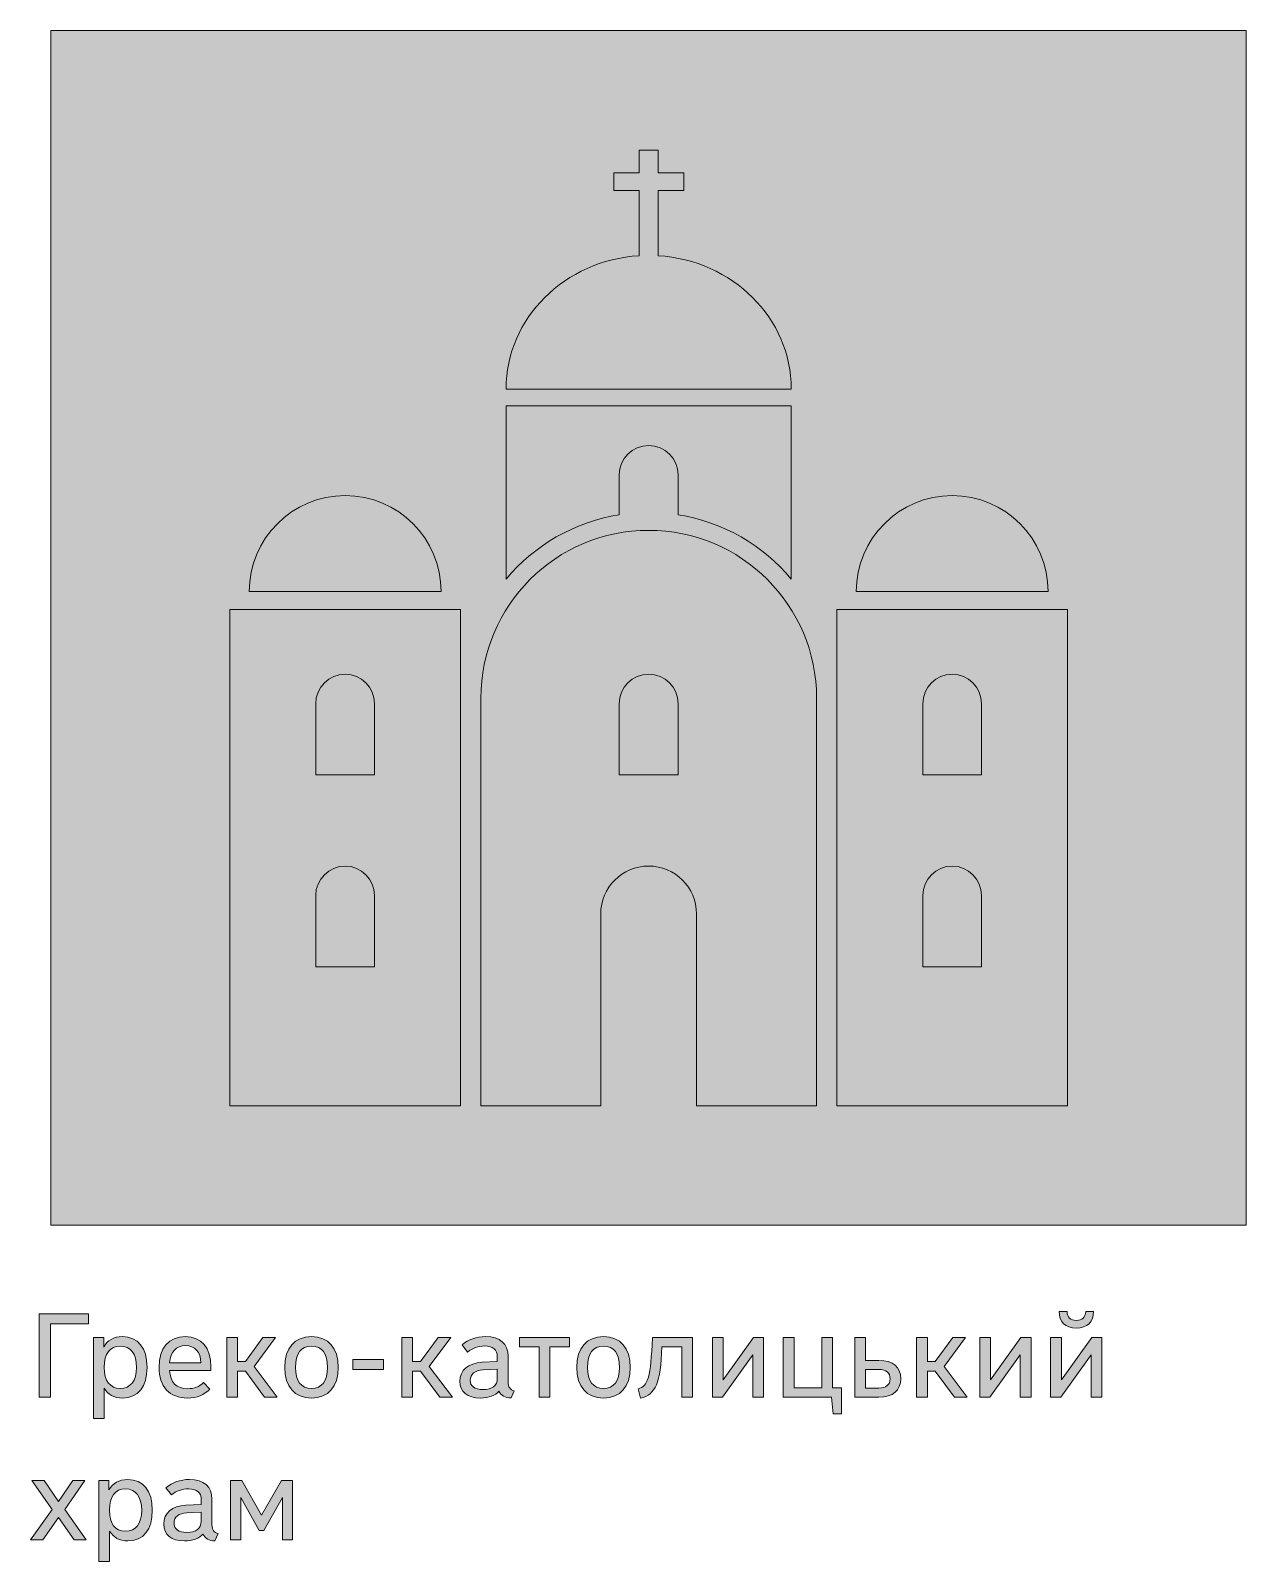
# Model space of a CAD drawing. Header units: millimetres. Extents: x -1334 to 1514, y -1037 to 10.
# Drawn here: x -28 to 73.7, y -451.1 to -323 of the extents above; entities that cross this region are included whole.
import ezdxf

# ---------------------------------------------------------------- set-up
doc = ezdxf.new("R2010")
doc.units = ezdxf.units.MM
doc.header["$MEASUREMENT"] = 0
doc.layers.add('bg', color=7, linetype='Continuous', lineweight=0)
doc.layers.add('icons', color=7, linetype='Continuous', lineweight=0)

# ---------------------------------------------------------------- blocks, each defined once
blk = doc.blocks.new('Block_49')
at = {"layer": 'icons', "true_color": 0x231f20, "transparency": 33554687}
h = blk.add_hatch(color=250, dxfattribs=at)
h.dxf.hatch_style = 2
edge = h.paths.add_edge_path()
edge.add_spline(control_points=[(-23.15, -431.25), (-23.15, -431.25), (-26.34, -431.25), (-26.34, -431.25), (-26.34, -431.25), (-26.34, -437.38), (-26.34, -437.38), (-26.34, -437.38), (-27.28, -437.38), (-27.28, -437.38), (-27.28, -437.38), (-27.28, -430.41), (-27.28, -430.41), (-27.28, -430.41), (-23.15, -430.41), (-23.15, -430.41), (-23.15, -430.41), (-23.15, -431.25), (-23.15, -431.25)], knot_values=[0, 0, 0, 0, 1, 1, 1, 2, 2, 2, 3, 3, 3, 4, 4, 4, 5, 5, 5, 6, 6, 6, 6], degree=3, periodic=0)
h = blk.add_hatch(color=250, dxfattribs=at)
h.dxf.hatch_style = 2
edge = h.paths.add_edge_path()
edge.add_spline(control_points=[(58.04, -430.23), (58.04, -430.23), (58.7, -430.23), (58.7, -430.23), (58.71, -430.71), (58.98, -430.96), (59.47, -430.96), (59.97, -430.96), (60.24, -430.71), (60.26, -430.23), (60.26, -430.23), (60.92, -430.23), (60.92, -430.23), (60.92, -431.09), (60.39, -431.6), (59.47, -431.6), (58.56, -431.6), (58.04, -431.09), (58.04, -430.23)], knot_values=[0, 0, 0, 0, 1, 1, 1, 2, 2, 2, 3, 3, 3, 4, 4, 4, 5, 5, 5, 6, 6, 6, 6], degree=3, periodic=0)
edge = h.paths.add_edge_path()
edge.add_spline(control_points=[(60.77, -432.4), (60.77, -432.4), (61.61, -432.4), (61.61, -432.4), (61.61, -432.4), (61.61, -437.38), (61.61, -437.38), (61.61, -437.38), (60.72, -437.38), (60.72, -437.38), (60.72, -437.38), (60.72, -433.83), (60.72, -433.83), (60.72, -433.83), (58.18, -437.38), (58.18, -437.38), (58.18, -437.38), (57.33, -437.38), (57.33, -437.38), (57.33, -437.38), (57.33, -432.4), (57.33, -432.4), (57.33, -432.4), (58.23, -432.4), (58.23, -432.4), (58.23, -432.4), (58.23, -435.94), (58.23, -435.94), (58.23, -435.94), (60.77, -432.4), (60.77, -432.4)], knot_values=[0, 0, 0, 0, 1, 1, 1, 2, 2, 2, 3, 3, 3, 4, 4, 4, 5, 5, 5, 6, 6, 6, 7, 7, 7, 8, 8, 8, 9, 9, 9, 10, 10, 10, 10], degree=3, periodic=0)
h = blk.add_hatch(color=250, dxfattribs=at)
h.dxf.hatch_style = 2
edge = h.paths.add_edge_path()
edge.add_spline(control_points=[(-20.5, -433.12), (-21.36, -433.12), (-21.84, -433.73), (-21.84, -434.89), (-21.84, -436.04), (-21.36, -436.65), (-20.5, -436.65), (-19.63, -436.65), (-19.15, -436.04), (-19.15, -434.89), (-19.15, -433.74), (-19.63, -433.12), (-20.5, -433.12)], knot_values=[0, 0, 0, 0, 1, 1, 1, 2, 2, 2, 3, 3, 3, 4, 4, 4, 4], degree=3, periodic=0)
edge = h.paths.add_edge_path()
edge.add_spline(control_points=[(-20.32, -432.32), (-19.01, -432.32), (-18.26, -433.26), (-18.26, -434.89), (-18.26, -436.52), (-19, -437.46), (-20.32, -437.46), (-21.02, -437.46), (-21.53, -437.17), (-21.84, -436.63), (-21.84, -436.63), (-21.84, -439.17), (-21.84, -439.17), (-21.84, -439.17), (-22.74, -439.17), (-22.74, -439.17), (-22.74, -439.17), (-22.74, -432.4), (-22.74, -432.4), (-22.74, -432.4), (-21.89, -432.4), (-21.89, -432.4), (-21.89, -432.4), (-21.89, -433.2), (-21.89, -433.2), (-21.58, -432.63), (-21.05, -432.32), (-20.32, -432.32)], knot_values=[0, 0, 0, 0, 1, 1, 1, 2, 2, 2, 3, 3, 3, 4, 4, 4, 5, 5, 5, 6, 6, 6, 7, 7, 7, 8, 8, 8, 9, 9, 9, 9], degree=3, periodic=0)
h = blk.add_hatch(color=250, dxfattribs=at)
h.dxf.hatch_style = 2
edge = h.paths.add_edge_path()
edge.add_spline(control_points=[(-16.37, -434.5), (-16.37, -434.5), (-13.75, -434.5), (-13.75, -434.5), (-13.79, -433.58), (-14.26, -433.07), (-15.04, -433.07), (-15.82, -433.07), (-16.31, -433.58), (-16.37, -434.5)], knot_values=[0, 0, 0, 0, 1, 1, 1, 2, 2, 2, 3, 3, 3, 3], degree=3, periodic=0)
edge = h.paths.add_edge_path()
edge.add_spline(control_points=[(-17.26, -434.87), (-17.26, -433.28), (-16.44, -432.32), (-15.07, -432.32), (-13.69, -432.32), (-12.92, -433.25), (-12.92, -434.86), (-12.92, -434.86), (-12.92, -435.15), (-12.92, -435.15), (-12.92, -435.15), (-16.37, -435.15), (-16.37, -435.15), (-16.35, -436.14), (-15.78, -436.68), (-14.85, -436.68), (-14.34, -436.68), (-13.88, -436.51), (-13.53, -436.17), (-13.53, -436.17), (-13, -436.72), (-13, -436.72), (-13.49, -437.19), (-14.08, -437.46), (-14.88, -437.46), (-16.38, -437.46), (-17.26, -436.53), (-17.26, -434.87)], knot_values=[0, 0, 0, 0, 1, 1, 1, 2, 2, 2, 3, 3, 3, 4, 4, 4, 5, 5, 5, 6, 6, 6, 7, 7, 7, 8, 8, 8, 9, 9, 9, 9], degree=3, periodic=0)
h = blk.add_hatch(color=250, dxfattribs=at)
h.dxf.hatch_style = 2
edge = h.paths.add_edge_path()
edge.add_spline(control_points=[(-10.7, -435.22), (-10.7, -435.22), (-10.7, -437.38), (-10.7, -437.38), (-10.7, -437.38), (-11.6, -437.38), (-11.6, -437.38), (-11.6, -437.38), (-11.6, -432.4), (-11.6, -432.4), (-11.6, -432.4), (-10.7, -432.4), (-10.7, -432.4), (-10.7, -432.4), (-10.7, -434.4), (-10.7, -434.4), (-10.7, -434.4), (-10.03, -434.4), (-10.03, -434.4), (-10.03, -434.4), (-8.57, -432.4), (-8.57, -432.4), (-8.57, -432.4), (-7.51, -432.4), (-7.51, -432.4), (-7.51, -432.4), (-9.3, -434.81), (-9.3, -434.81), (-9.3, -434.81), (-7.37, -437.38), (-7.37, -437.38), (-7.37, -437.38), (-8.43, -437.38), (-8.43, -437.38), (-8.43, -437.38), (-10.03, -435.22), (-10.03, -435.22), (-10.03, -435.22), (-10.7, -435.22), (-10.7, -435.22)], knot_values=[0, 0, 0, 0, 1, 1, 1, 2, 2, 2, 3, 3, 3, 4, 4, 4, 5, 5, 5, 6, 6, 6, 7, 7, 7, 8, 8, 8, 9, 9, 9, 10, 10, 10, 11, 11, 11, 12, 12, 12, 13, 13, 13, 13], degree=3, periodic=0)
h = blk.add_hatch(color=250, dxfattribs=at)
h.dxf.hatch_style = 2
edge = h.paths.add_edge_path()
edge.add_spline(control_points=[(-4.5, -436.65), (-3.64, -436.65), (-3.16, -436.04), (-3.16, -434.89), (-3.16, -433.73), (-3.64, -433.12), (-4.5, -433.12), (-5.37, -433.12), (-5.85, -433.73), (-5.85, -434.89), (-5.85, -436.04), (-5.37, -436.65), (-4.5, -436.65)], knot_values=[0, 0, 0, 0, 1, 1, 1, 2, 2, 2, 3, 3, 3, 4, 4, 4, 4], degree=3, periodic=0)
edge = h.paths.add_edge_path()
edge.add_spline(control_points=[(-4.5, -437.46), (-5.93, -437.46), (-6.74, -436.52), (-6.74, -434.89), (-6.74, -433.26), (-5.93, -432.32), (-4.5, -432.32), (-3.08, -432.32), (-2.26, -433.26), (-2.26, -434.89), (-2.26, -436.52), (-3.08, -437.46), (-4.5, -437.46)], knot_values=[0, 0, 0, 0, 1, 1, 1, 2, 2, 2, 3, 3, 3, 4, 4, 4, 4], degree=3, periodic=0)
h = blk.add_hatch(color=250, dxfattribs=at)
h.dxf.hatch_style = 2
edge = h.paths.add_edge_path()
edge.add_spline(control_points=[(3.95, -435.22), (3.95, -435.22), (3.95, -437.38), (3.95, -437.38), (3.95, -437.38), (3.05, -437.38), (3.05, -437.38), (3.05, -437.38), (3.05, -432.4), (3.05, -432.4), (3.05, -432.4), (3.95, -432.4), (3.95, -432.4), (3.95, -432.4), (3.95, -434.4), (3.95, -434.4), (3.95, -434.4), (4.61, -434.4), (4.61, -434.4), (4.61, -434.4), (6.08, -432.4), (6.08, -432.4), (6.08, -432.4), (7.14, -432.4), (7.14, -432.4), (7.14, -432.4), (5.35, -434.81), (5.35, -434.81), (5.35, -434.81), (7.28, -437.38), (7.28, -437.38), (7.28, -437.38), (6.22, -437.38), (6.22, -437.38), (6.22, -437.38), (4.61, -435.22), (4.61, -435.22), (4.61, -435.22), (3.95, -435.22), (3.95, -435.22)], knot_values=[0, 0, 0, 0, 1, 1, 1, 2, 2, 2, 3, 3, 3, 4, 4, 4, 5, 5, 5, 6, 6, 6, 7, 7, 7, 8, 8, 8, 9, 9, 9, 10, 10, 10, 11, 11, 11, 12, 12, 12, 13, 13, 13, 13], degree=3, periodic=0)
h = blk.add_hatch(color=250, dxfattribs=at)
h.dxf.hatch_style = 2
edge = h.paths.add_edge_path()
edge.add_spline(control_points=[(9.85, -435.11), (9.16, -435.14), (8.77, -435.46), (8.77, -435.97), (8.77, -436.47), (9.14, -436.75), (9.85, -436.75), (10.6, -436.75), (11.04, -436.42), (11.04, -435.82), (11.04, -435.82), (11.04, -435.05), (11.04, -435.05), (11.04, -435.05), (9.85, -435.11), (9.85, -435.11)], knot_values=[0, 0, 0, 0, 1, 1, 1, 2, 2, 2, 3, 3, 3, 4, 4, 4, 5, 5, 5, 5], degree=3, periodic=0)
edge = h.paths.add_edge_path()
edge.add_spline(control_points=[(8.09, -433.01), (8.63, -432.56), (9.28, -432.32), (10.06, -432.32), (11.28, -432.32), (11.94, -432.9), (11.94, -433.96), (11.94, -433.96), (11.94, -436.13), (11.94, -436.13), (11.94, -436.53), (12.13, -436.79), (12.46, -436.85), (12.46, -436.85), (12.19, -437.45), (12.19, -437.45), (11.7, -437.45), (11.35, -437.25), (11.17, -436.89), (10.9, -437.24), (10.32, -437.46), (9.64, -437.46), (8.53, -437.46), (7.91, -436.93), (7.91, -436.06), (7.91, -435.12), (8.6, -434.53), (9.77, -434.47), (9.77, -434.47), (11.04, -434.4), (11.04, -434.4), (11.04, -434.4), (11.04, -433.99), (11.04, -433.99), (11.04, -433.43), (10.66, -433.1), (9.98, -433.1), (9.45, -433.1), (8.95, -433.28), (8.56, -433.61), (8.56, -433.61), (8.09, -433.01), (8.09, -433.01)], knot_values=[0, 0, 0, 0, 1, 1, 1, 2, 2, 2, 3, 3, 3, 4, 4, 4, 5, 5, 5, 6, 6, 6, 7, 7, 7, 8, 8, 8, 9, 9, 9, 10, 10, 10, 11, 11, 11, 12, 12, 12, 13, 13, 13, 14, 14, 14, 14], degree=3, periodic=0)
h = blk.add_hatch(color=250, dxfattribs=at)
h.dxf.hatch_style = 2
edge = h.paths.add_edge_path()
edge.add_spline(control_points=[(12.9, -432.4), (12.9, -432.4), (17.08, -432.4), (17.08, -432.4), (17.08, -432.4), (17.08, -433.17), (17.08, -433.17), (17.08, -433.17), (15.44, -433.17), (15.44, -433.17), (15.44, -433.17), (15.44, -437.38), (15.44, -437.38), (15.44, -437.38), (14.54, -437.38), (14.54, -437.38), (14.54, -437.38), (14.54, -433.17), (14.54, -433.17), (14.54, -433.17), (12.9, -433.17), (12.9, -433.17), (12.9, -433.17), (12.9, -432.4), (12.9, -432.4)], knot_values=[0, 0, 0, 0, 1, 1, 1, 2, 2, 2, 3, 3, 3, 4, 4, 4, 5, 5, 5, 6, 6, 6, 7, 7, 7, 8, 8, 8, 8], degree=3, periodic=0)
h = blk.add_hatch(color=250, dxfattribs=at)
h.dxf.hatch_style = 2
edge = h.paths.add_edge_path()
edge.add_spline(control_points=[(19.92, -436.65), (20.79, -436.65), (21.27, -436.04), (21.27, -434.89), (21.27, -433.73), (20.79, -433.12), (19.92, -433.12), (19.05, -433.12), (18.58, -433.73), (18.58, -434.89), (18.58, -436.04), (19.05, -436.65), (19.92, -436.65)], knot_values=[0, 0, 0, 0, 1, 1, 1, 2, 2, 2, 3, 3, 3, 4, 4, 4, 4], degree=3, periodic=0)
edge = h.paths.add_edge_path()
edge.add_spline(control_points=[(19.92, -437.46), (18.5, -437.46), (17.68, -436.52), (17.68, -434.89), (17.68, -433.26), (18.5, -432.32), (19.92, -432.32), (21.35, -432.32), (22.16, -433.26), (22.16, -434.89), (22.16, -436.52), (21.35, -437.46), (19.92, -437.46)], knot_values=[0, 0, 0, 0, 1, 1, 1, 2, 2, 2, 3, 3, 3, 4, 4, 4, 4], degree=3, periodic=0)
h = blk.add_hatch(color=250, dxfattribs=at)
h.dxf.hatch_style = 2
edge = h.paths.add_edge_path()
edge.add_spline(control_points=[(22.81, -436.7), (23.67, -436.44), (23.87, -435.75), (24.01, -432.4), (24.01, -432.4), (27.37, -432.4), (27.37, -432.4), (27.37, -432.4), (27.37, -437.38), (27.37, -437.38), (27.37, -437.38), (26.48, -437.38), (26.48, -437.38), (26.48, -437.38), (26.48, -433.17), (26.48, -433.17), (26.48, -433.17), (24.81, -433.17), (24.81, -433.17), (24.68, -436.26), (24.31, -437.14), (23.01, -437.48), (23.01, -437.48), (22.81, -436.7), (22.81, -436.7)], knot_values=[0, 0, 0, 0, 1, 1, 1, 2, 2, 2, 3, 3, 3, 4, 4, 4, 5, 5, 5, 6, 6, 6, 7, 7, 7, 8, 8, 8, 8], degree=3, periodic=0)
h = blk.add_hatch(color=250, dxfattribs=at)
h.dxf.hatch_style = 2
edge = h.paths.add_edge_path()
edge.add_spline(control_points=[(32.47, -432.4), (32.47, -432.4), (33.31, -432.4), (33.31, -432.4), (33.31, -432.4), (33.31, -437.38), (33.31, -437.38), (33.31, -437.38), (32.42, -437.38), (32.42, -437.38), (32.42, -437.38), (32.42, -433.83), (32.42, -433.83), (32.42, -433.83), (29.88, -437.38), (29.88, -437.38), (29.88, -437.38), (29.03, -437.38), (29.03, -437.38), (29.03, -437.38), (29.03, -432.4), (29.03, -432.4), (29.03, -432.4), (29.93, -432.4), (29.93, -432.4), (29.93, -432.4), (29.93, -435.94), (29.93, -435.94), (29.93, -435.94), (32.47, -432.4), (32.47, -432.4)], knot_values=[0, 0, 0, 0, 1, 1, 1, 2, 2, 2, 3, 3, 3, 4, 4, 4, 5, 5, 5, 6, 6, 6, 7, 7, 7, 8, 8, 8, 9, 9, 9, 10, 10, 10, 10], degree=3, periodic=0)
h = blk.add_hatch(color=250, dxfattribs=at)
h.dxf.hatch_style = 2
edge = h.paths.add_edge_path()
edge.add_spline(control_points=[(39.14, -438.78), (39.14, -438.78), (38.99, -437.38), (38.99, -437.38), (38.99, -437.38), (34.96, -437.38), (34.96, -437.38), (34.96, -437.38), (34.96, -432.4), (34.96, -432.4), (34.96, -432.4), (35.86, -432.4), (35.86, -432.4), (35.86, -432.4), (35.86, -436.6), (35.86, -436.6), (35.86, -436.6), (38.2, -436.6), (38.2, -436.6), (38.2, -436.6), (38.2, -432.4), (38.2, -432.4), (38.2, -432.4), (39.09, -432.4), (39.09, -432.4), (39.09, -432.4), (39.09, -436.6), (39.09, -436.6), (39.09, -436.6), (39.84, -436.6), (39.84, -436.6), (39.84, -436.6), (39.84, -438.78), (39.84, -438.78), (39.84, -438.78), (39.14, -438.78), (39.14, -438.78)], knot_values=[0, 0, 0, 0, 1, 1, 1, 2, 2, 2, 3, 3, 3, 4, 4, 4, 5, 5, 5, 6, 6, 6, 7, 7, 7, 8, 8, 8, 9, 9, 9, 10, 10, 10, 11, 11, 11, 12, 12, 12, 12], degree=3, periodic=0)
h = blk.add_hatch(color=250, dxfattribs=at)
h.dxf.hatch_style = 2
edge = h.paths.add_edge_path()
edge.add_spline(control_points=[(42.97, -436.63), (43.57, -436.63), (43.9, -436.34), (43.9, -435.85), (43.9, -435.35), (43.57, -435.06), (42.97, -435.06), (42.97, -435.06), (41.83, -435.06), (41.83, -435.06), (41.83, -435.06), (41.83, -436.63), (41.83, -436.63), (41.83, -436.63), (42.97, -436.63), (42.97, -436.63)], knot_values=[0, 0, 0, 0, 1, 1, 1, 2, 2, 2, 3, 3, 3, 4, 4, 4, 5, 5, 5, 5], degree=3, periodic=0)
edge = h.paths.add_edge_path()
edge.add_spline(control_points=[(44.79, -435.85), (44.79, -436.82), (44.14, -437.38), (42.97, -437.38), (42.97, -437.38), (40.94, -437.38), (40.94, -437.38), (40.94, -437.38), (40.94, -432.4), (40.94, -432.4), (40.94, -432.4), (41.83, -432.4), (41.83, -432.4), (41.83, -432.4), (41.83, -434.31), (41.83, -434.31), (41.83, -434.31), (42.97, -434.31), (42.97, -434.31), (44.14, -434.31), (44.79, -434.87), (44.79, -435.85)], knot_values=[0, 0, 0, 0, 1, 1, 1, 2, 2, 2, 3, 3, 3, 4, 4, 4, 5, 5, 5, 6, 6, 6, 7, 7, 7, 7], degree=3, periodic=0)
h = blk.add_hatch(color=250, dxfattribs=at)
h.dxf.hatch_style = 2
edge = h.paths.add_edge_path()
edge.add_spline(control_points=[(47.02, -435.22), (47.02, -435.22), (47.02, -437.38), (47.02, -437.38), (47.02, -437.38), (46.12, -437.38), (46.12, -437.38), (46.12, -437.38), (46.12, -432.4), (46.12, -432.4), (46.12, -432.4), (47.02, -432.4), (47.02, -432.4), (47.02, -432.4), (47.02, -434.4), (47.02, -434.4), (47.02, -434.4), (47.68, -434.4), (47.68, -434.4), (47.68, -434.4), (49.15, -432.4), (49.15, -432.4), (49.15, -432.4), (50.2, -432.4), (50.2, -432.4), (50.2, -432.4), (48.42, -434.81), (48.42, -434.81), (48.42, -434.81), (50.34, -437.38), (50.34, -437.38), (50.34, -437.38), (49.29, -437.38), (49.29, -437.38), (49.29, -437.38), (47.68, -435.22), (47.68, -435.22), (47.68, -435.22), (47.02, -435.22), (47.02, -435.22)], knot_values=[0, 0, 0, 0, 1, 1, 1, 2, 2, 2, 3, 3, 3, 4, 4, 4, 5, 5, 5, 6, 6, 6, 7, 7, 7, 8, 8, 8, 9, 9, 9, 10, 10, 10, 11, 11, 11, 12, 12, 12, 13, 13, 13, 13], degree=3, periodic=0)
h = blk.add_hatch(color=250, dxfattribs=at)
h.dxf.hatch_style = 2
edge = h.paths.add_edge_path()
edge.add_spline(control_points=[(54.84, -432.4), (54.84, -432.4), (55.69, -432.4), (55.69, -432.4), (55.69, -432.4), (55.69, -437.38), (55.69, -437.38), (55.69, -437.38), (54.79, -437.38), (54.79, -437.38), (54.79, -437.38), (54.79, -433.83), (54.79, -433.83), (54.79, -433.83), (52.25, -437.38), (52.25, -437.38), (52.25, -437.38), (51.4, -437.38), (51.4, -437.38), (51.4, -437.38), (51.4, -432.4), (51.4, -432.4), (51.4, -432.4), (52.3, -432.4), (52.3, -432.4), (52.3, -432.4), (52.3, -435.94), (52.3, -435.94), (52.3, -435.94), (54.84, -432.4), (54.84, -432.4)], knot_values=[0, 0, 0, 0, 1, 1, 1, 2, 2, 2, 3, 3, 3, 4, 4, 4, 5, 5, 5, 6, 6, 6, 7, 7, 7, 8, 8, 8, 9, 9, 9, 10, 10, 10, 10], degree=3, periodic=0)
h = blk.add_hatch(color=250, dxfattribs=at)
h.dxf.hatch_style = 2
edge = h.paths.add_edge_path()
edge.add_spline(control_points=[(1.53, -435.06), (1.53, -435.06), (-1.06, -435.06), (-1.06, -435.06), (-1.06, -435.06), (-1.06, -434.24), (-1.06, -434.24), (-1.06, -434.24), (1.53, -434.24), (1.53, -434.24), (1.53, -434.24), (1.53, -435.06), (1.53, -435.06)], knot_values=[0, 0, 0, 0, 1, 1, 1, 2, 2, 2, 3, 3, 3, 4, 4, 4, 4], degree=3, periodic=0)
h = blk.add_hatch(color=250, dxfattribs=at)
h.dxf.hatch_style = 2
edge = h.paths.add_edge_path()
edge.add_spline(control_points=[(-26.98, -449.34), (-26.98, -449.34), (-28, -449.34), (-28, -449.34), (-28, -449.34), (-26.2, -446.78), (-26.2, -446.78), (-26.2, -446.78), (-27.9, -444.36), (-27.9, -444.36), (-27.9, -444.36), (-26.87, -444.36), (-26.87, -444.36), (-26.87, -444.36), (-25.68, -446.12), (-25.68, -446.12), (-25.68, -446.12), (-24.48, -444.36), (-24.48, -444.36), (-24.48, -444.36), (-23.46, -444.36), (-23.46, -444.36), (-23.46, -444.36), (-25.15, -446.78), (-25.15, -446.78), (-25.15, -446.78), (-23.35, -449.34), (-23.35, -449.34), (-23.35, -449.34), (-24.37, -449.34), (-24.37, -449.34), (-24.37, -449.34), (-25.68, -447.47), (-25.68, -447.47), (-25.68, -447.47), (-26.98, -449.34), (-26.98, -449.34)], knot_values=[0, 0, 0, 0, 1, 1, 1, 2, 2, 2, 3, 3, 3, 4, 4, 4, 5, 5, 5, 6, 6, 6, 7, 7, 7, 8, 8, 8, 9, 9, 9, 10, 10, 10, 11, 11, 11, 12, 12, 12, 12], degree=3, periodic=0)
h = blk.add_hatch(color=250, dxfattribs=at)
h.dxf.hatch_style = 2
edge = h.paths.add_edge_path()
edge.add_spline(control_points=[(-20.06, -445.07), (-20.93, -445.07), (-21.4, -445.69), (-21.4, -446.85), (-21.4, -447.99), (-20.93, -448.61), (-20.06, -448.61), (-19.19, -448.61), (-18.71, -447.99), (-18.71, -446.85), (-18.71, -445.7), (-19.19, -445.07), (-20.06, -445.07)], knot_values=[0, 0, 0, 0, 1, 1, 1, 2, 2, 2, 3, 3, 3, 4, 4, 4, 4], degree=3, periodic=0)
edge = h.paths.add_edge_path()
edge.add_spline(control_points=[(-19.88, -444.28), (-18.57, -444.28), (-17.82, -445.21), (-17.82, -446.85), (-17.82, -448.48), (-18.56, -449.42), (-19.88, -449.42), (-20.58, -449.42), (-21.09, -449.13), (-21.4, -448.59), (-21.4, -448.59), (-21.4, -451.13), (-21.4, -451.13), (-21.4, -451.13), (-22.3, -451.13), (-22.3, -451.13), (-22.3, -451.13), (-22.3, -444.36), (-22.3, -444.36), (-22.3, -444.36), (-21.45, -444.36), (-21.45, -444.36), (-21.45, -444.36), (-21.45, -445.15), (-21.45, -445.15), (-21.14, -444.59), (-20.61, -444.28), (-19.88, -444.28)], knot_values=[0, 0, 0, 0, 1, 1, 1, 2, 2, 2, 3, 3, 3, 4, 4, 4, 5, 5, 5, 6, 6, 6, 7, 7, 7, 8, 8, 8, 9, 9, 9, 9], degree=3, periodic=0)
h = blk.add_hatch(color=250, dxfattribs=at)
h.dxf.hatch_style = 2
edge = h.paths.add_edge_path()
edge.add_spline(control_points=[(-14.93, -447.07), (-15.61, -447.1), (-16, -447.42), (-16, -447.92), (-16, -448.43), (-15.63, -448.71), (-14.93, -448.71), (-14.17, -448.71), (-13.73, -448.38), (-13.73, -447.77), (-13.73, -447.77), (-13.73, -447.01), (-13.73, -447.01), (-13.73, -447.01), (-14.93, -447.07), (-14.93, -447.07)], knot_values=[0, 0, 0, 0, 1, 1, 1, 2, 2, 2, 3, 3, 3, 4, 4, 4, 5, 5, 5, 5], degree=3, periodic=0)
edge = h.paths.add_edge_path()
edge.add_spline(control_points=[(-16.68, -444.97), (-16.14, -444.52), (-15.49, -444.28), (-14.72, -444.28), (-13.49, -444.28), (-12.83, -444.86), (-12.83, -445.92), (-12.83, -445.92), (-12.83, -448.08), (-12.83, -448.08), (-12.83, -448.49), (-12.64, -448.75), (-12.32, -448.81), (-12.32, -448.81), (-12.58, -449.41), (-12.58, -449.41), (-13.07, -449.41), (-13.42, -449.21), (-13.6, -448.85), (-13.87, -449.2), (-14.45, -449.42), (-15.14, -449.42), (-16.24, -449.42), (-16.86, -448.89), (-16.86, -448.01), (-16.86, -447.08), (-16.17, -446.49), (-15.01, -446.43), (-15.01, -446.43), (-13.73, -446.36), (-13.73, -446.36), (-13.73, -446.36), (-13.73, -445.95), (-13.73, -445.95), (-13.73, -445.38), (-14.11, -445.06), (-14.8, -445.06), (-15.32, -445.06), (-15.82, -445.23), (-16.21, -445.57), (-16.21, -445.57), (-16.68, -444.97), (-16.68, -444.97)], knot_values=[0, 0, 0, 0, 1, 1, 1, 2, 2, 2, 3, 3, 3, 4, 4, 4, 5, 5, 5, 6, 6, 6, 7, 7, 7, 8, 8, 8, 9, 9, 9, 10, 10, 10, 11, 11, 11, 12, 12, 12, 13, 13, 13, 14, 14, 14, 14], degree=3, periodic=0)
h = blk.add_hatch(color=250, dxfattribs=at)
h.dxf.hatch_style = 2
edge = h.paths.add_edge_path()
edge.add_spline(control_points=[(-8.87, -448.54), (-8.87, -448.54), (-10.42, -445.78), (-10.42, -445.78), (-10.42, -445.78), (-10.41, -449.34), (-10.41, -449.34), (-10.41, -449.34), (-11.27, -449.34), (-11.27, -449.34), (-11.27, -449.34), (-11.27, -444.36), (-11.27, -444.36), (-11.27, -444.36), (-10.33, -444.36), (-10.33, -444.36), (-10.33, -444.36), (-8.68, -447.27), (-8.68, -447.27), (-8.68, -447.27), (-7.02, -444.36), (-7.02, -444.36), (-7.02, -444.36), (-6.09, -444.36), (-6.09, -444.36), (-6.09, -444.36), (-6.09, -449.34), (-6.09, -449.34), (-6.09, -449.34), (-6.93, -449.34), (-6.93, -449.34), (-6.93, -449.34), (-6.93, -445.78), (-6.93, -445.78), (-6.93, -445.78), (-8.49, -448.54), (-8.49, -448.54), (-8.49, -448.54), (-8.87, -448.54), (-8.87, -448.54)], knot_values=[0, 0, 0, 0, 1, 1, 1, 2, 2, 2, 3, 3, 3, 4, 4, 4, 5, 5, 5, 6, 6, 6, 7, 7, 7, 8, 8, 8, 9, 9, 9, 10, 10, 10, 11, 11, 11, 12, 12, 12, 13, 13, 13, 13], degree=3, periodic=0)
at = {"layer": 'icons'}
for points, knots in [([(-23.15, -431.25), (-23.15, -431.25), (-26.34, -431.25), (-26.34, -431.25), (-26.34, -431.25), (-26.34, -437.38), (-26.34, -437.38), (-26.34, -437.38), (-27.28, -437.38), (-27.28, -437.38), (-27.28, -437.38), (-27.28, -430.41), (-27.28, -430.41), (-27.28, -430.41), (-23.15, -430.41), (-23.15, -430.41), (-23.15, -430.41), (-23.15, -431.25), (-23.15, -431.25)], [0, 0, 0, 0, 1, 1, 1, 2, 2, 2, 3, 3, 3, 4, 4, 4, 5, 5, 5, 6, 6, 6, 6]), ([(58.04, -430.23), (58.04, -430.23), (58.7, -430.23), (58.7, -430.23), (58.71, -430.71), (58.98, -430.96), (59.47, -430.96), (59.97, -430.96), (60.24, -430.71), (60.26, -430.23), (60.26, -430.23), (60.92, -430.23), (60.92, -430.23), (60.92, -431.09), (60.39, -431.6), (59.47, -431.6), (58.56, -431.6), (58.04, -431.09), (58.04, -430.23)], [0, 0, 0, 0, 1, 1, 1, 2, 2, 2, 3, 3, 3, 4, 4, 4, 5, 5, 5, 6, 6, 6, 6]), ([(-20.32, -432.32), (-19.01, -432.32), (-18.26, -433.26), (-18.26, -434.89), (-18.26, -436.52), (-19, -437.46), (-20.32, -437.46), (-21.02, -437.46), (-21.53, -437.17), (-21.84, -436.63), (-21.84, -436.63), (-21.84, -439.17), (-21.84, -439.17), (-21.84, -439.17), (-22.74, -439.17), (-22.74, -439.17), (-22.74, -439.17), (-22.74, -432.4), (-22.74, -432.4), (-22.74, -432.4), (-21.89, -432.4), (-21.89, -432.4), (-21.89, -432.4), (-21.89, -433.2), (-21.89, -433.2), (-21.58, -432.63), (-21.05, -432.32), (-20.32, -432.32)], [0, 0, 0, 0, 1, 1, 1, 2, 2, 2, 3, 3, 3, 4, 4, 4, 5, 5, 5, 6, 6, 6, 7, 7, 7, 8, 8, 8, 9, 9, 9, 9]), ([(-17.26, -434.87), (-17.26, -433.28), (-16.44, -432.32), (-15.07, -432.32), (-13.69, -432.32), (-12.92, -433.25), (-12.92, -434.86), (-12.92, -434.86), (-12.92, -435.15), (-12.92, -435.15), (-12.92, -435.15), (-16.37, -435.15), (-16.37, -435.15), (-16.35, -436.14), (-15.78, -436.68), (-14.85, -436.68), (-14.34, -436.68), (-13.88, -436.51), (-13.53, -436.17), (-13.53, -436.17), (-13, -436.72), (-13, -436.72), (-13.49, -437.19), (-14.08, -437.46), (-14.88, -437.46), (-16.38, -437.46), (-17.26, -436.53), (-17.26, -434.87)], [0, 0, 0, 0, 1, 1, 1, 2, 2, 2, 3, 3, 3, 4, 4, 4, 5, 5, 5, 6, 6, 6, 7, 7, 7, 8, 8, 8, 9, 9, 9, 9]), ([(-16.37, -434.5), (-16.37, -434.5), (-13.75, -434.5), (-13.75, -434.5), (-13.79, -433.58), (-14.26, -433.07), (-15.04, -433.07), (-15.82, -433.07), (-16.31, -433.58), (-16.37, -434.5)], [0, 0, 0, 0, 1, 1, 1, 2, 2, 2, 3, 3, 3, 3]), ([(-10.7, -435.22), (-10.7, -435.22), (-10.7, -437.38), (-10.7, -437.38), (-10.7, -437.38), (-11.6, -437.38), (-11.6, -437.38), (-11.6, -437.38), (-11.6, -432.4), (-11.6, -432.4), (-11.6, -432.4), (-10.7, -432.4), (-10.7, -432.4), (-10.7, -432.4), (-10.7, -434.4), (-10.7, -434.4), (-10.7, -434.4), (-10.03, -434.4), (-10.03, -434.4), (-10.03, -434.4), (-8.57, -432.4), (-8.57, -432.4), (-8.57, -432.4), (-7.51, -432.4), (-7.51, -432.4), (-7.51, -432.4), (-9.3, -434.81), (-9.3, -434.81), (-9.3, -434.81), (-7.37, -437.38), (-7.37, -437.38), (-7.37, -437.38), (-8.43, -437.38), (-8.43, -437.38), (-8.43, -437.38), (-10.03, -435.22), (-10.03, -435.22), (-10.03, -435.22), (-10.7, -435.22), (-10.7, -435.22)], [0, 0, 0, 0, 1, 1, 1, 2, 2, 2, 3, 3, 3, 4, 4, 4, 5, 5, 5, 6, 6, 6, 7, 7, 7, 8, 8, 8, 9, 9, 9, 10, 10, 10, 11, 11, 11, 12, 12, 12, 13, 13, 13, 13]), ([(-4.5, -437.46), (-5.93, -437.46), (-6.74, -436.52), (-6.74, -434.89), (-6.74, -433.26), (-5.93, -432.32), (-4.5, -432.32), (-3.08, -432.32), (-2.26, -433.26), (-2.26, -434.89), (-2.26, -436.52), (-3.08, -437.46), (-4.5, -437.46)], [0, 0, 0, 0, 1, 1, 1, 2, 2, 2, 3, 3, 3, 4, 4, 4, 4]), ([(3.95, -435.22), (3.95, -435.22), (3.95, -437.38), (3.95, -437.38), (3.95, -437.38), (3.05, -437.38), (3.05, -437.38), (3.05, -437.38), (3.05, -432.4), (3.05, -432.4), (3.05, -432.4), (3.95, -432.4), (3.95, -432.4), (3.95, -432.4), (3.95, -434.4), (3.95, -434.4), (3.95, -434.4), (4.61, -434.4), (4.61, -434.4), (4.61, -434.4), (6.08, -432.4), (6.08, -432.4), (6.08, -432.4), (7.14, -432.4), (7.14, -432.4), (7.14, -432.4), (5.35, -434.81), (5.35, -434.81), (5.35, -434.81), (7.28, -437.38), (7.28, -437.38), (7.28, -437.38), (6.22, -437.38), (6.22, -437.38), (6.22, -437.38), (4.61, -435.22), (4.61, -435.22), (4.61, -435.22), (3.95, -435.22), (3.95, -435.22)], [0, 0, 0, 0, 1, 1, 1, 2, 2, 2, 3, 3, 3, 4, 4, 4, 5, 5, 5, 6, 6, 6, 7, 7, 7, 8, 8, 8, 9, 9, 9, 10, 10, 10, 11, 11, 11, 12, 12, 12, 13, 13, 13, 13]), ([(8.09, -433.01), (8.63, -432.56), (9.28, -432.32), (10.06, -432.32), (11.28, -432.32), (11.94, -432.9), (11.94, -433.96), (11.94, -433.96), (11.94, -436.13), (11.94, -436.13), (11.94, -436.53), (12.13, -436.79), (12.46, -436.85), (12.46, -436.85), (12.19, -437.45), (12.19, -437.45), (11.7, -437.45), (11.35, -437.25), (11.17, -436.89), (10.9, -437.24), (10.32, -437.46), (9.64, -437.46), (8.53, -437.46), (7.91, -436.93), (7.91, -436.06), (7.91, -435.12), (8.6, -434.53), (9.77, -434.47), (9.77, -434.47), (11.04, -434.4), (11.04, -434.4), (11.04, -434.4), (11.04, -433.99), (11.04, -433.99), (11.04, -433.43), (10.66, -433.1), (9.98, -433.1), (9.45, -433.1), (8.95, -433.28), (8.56, -433.61), (8.56, -433.61), (8.09, -433.01), (8.09, -433.01)], [0, 0, 0, 0, 1, 1, 1, 2, 2, 2, 3, 3, 3, 4, 4, 4, 5, 5, 5, 6, 6, 6, 7, 7, 7, 8, 8, 8, 9, 9, 9, 10, 10, 10, 11, 11, 11, 12, 12, 12, 13, 13, 13, 14, 14, 14, 14]), ([(12.9, -432.4), (12.9, -432.4), (17.08, -432.4), (17.08, -432.4), (17.08, -432.4), (17.08, -433.17), (17.08, -433.17), (17.08, -433.17), (15.44, -433.17), (15.44, -433.17), (15.44, -433.17), (15.44, -437.38), (15.44, -437.38), (15.44, -437.38), (14.54, -437.38), (14.54, -437.38), (14.54, -437.38), (14.54, -433.17), (14.54, -433.17), (14.54, -433.17), (12.9, -433.17), (12.9, -433.17), (12.9, -433.17), (12.9, -432.4), (12.9, -432.4)], [0, 0, 0, 0, 1, 1, 1, 2, 2, 2, 3, 3, 3, 4, 4, 4, 5, 5, 5, 6, 6, 6, 7, 7, 7, 8, 8, 8, 8]), ([(19.92, -437.46), (18.5, -437.46), (17.68, -436.52), (17.68, -434.89), (17.68, -433.26), (18.5, -432.32), (19.92, -432.32), (21.35, -432.32), (22.16, -433.26), (22.16, -434.89), (22.16, -436.52), (21.35, -437.46), (19.92, -437.46)], [0, 0, 0, 0, 1, 1, 1, 2, 2, 2, 3, 3, 3, 4, 4, 4, 4]), ([(22.81, -436.7), (23.67, -436.44), (23.87, -435.75), (24.01, -432.4), (24.01, -432.4), (27.37, -432.4), (27.37, -432.4), (27.37, -432.4), (27.37, -437.38), (27.37, -437.38), (27.37, -437.38), (26.48, -437.38), (26.48, -437.38), (26.48, -437.38), (26.48, -433.17), (26.48, -433.17), (26.48, -433.17), (24.81, -433.17), (24.81, -433.17), (24.68, -436.26), (24.31, -437.14), (23.01, -437.48), (23.01, -437.48), (22.81, -436.7), (22.81, -436.7)], [0, 0, 0, 0, 1, 1, 1, 2, 2, 2, 3, 3, 3, 4, 4, 4, 5, 5, 5, 6, 6, 6, 7, 7, 7, 8, 8, 8, 8]), ([(32.47, -432.4), (32.47, -432.4), (33.31, -432.4), (33.31, -432.4), (33.31, -432.4), (33.31, -437.38), (33.31, -437.38), (33.31, -437.38), (32.42, -437.38), (32.42, -437.38), (32.42, -437.38), (32.42, -433.83), (32.42, -433.83), (32.42, -433.83), (29.88, -437.38), (29.88, -437.38), (29.88, -437.38), (29.03, -437.38), (29.03, -437.38), (29.03, -437.38), (29.03, -432.4), (29.03, -432.4), (29.03, -432.4), (29.93, -432.4), (29.93, -432.4), (29.93, -432.4), (29.93, -435.94), (29.93, -435.94), (29.93, -435.94), (32.47, -432.4), (32.47, -432.4)], [0, 0, 0, 0, 1, 1, 1, 2, 2, 2, 3, 3, 3, 4, 4, 4, 5, 5, 5, 6, 6, 6, 7, 7, 7, 8, 8, 8, 9, 9, 9, 10, 10, 10, 10]), ([(39.14, -438.78), (39.14, -438.78), (38.99, -437.38), (38.99, -437.38), (38.99, -437.38), (34.96, -437.38), (34.96, -437.38), (34.96, -437.38), (34.96, -432.4), (34.96, -432.4), (34.96, -432.4), (35.86, -432.4), (35.86, -432.4), (35.86, -432.4), (35.86, -436.6), (35.86, -436.6), (35.86, -436.6), (38.2, -436.6), (38.2, -436.6), (38.2, -436.6), (38.2, -432.4), (38.2, -432.4), (38.2, -432.4), (39.09, -432.4), (39.09, -432.4), (39.09, -432.4), (39.09, -436.6), (39.09, -436.6), (39.09, -436.6), (39.84, -436.6), (39.84, -436.6), (39.84, -436.6), (39.84, -438.78), (39.84, -438.78), (39.84, -438.78), (39.14, -438.78), (39.14, -438.78)], [0, 0, 0, 0, 1, 1, 1, 2, 2, 2, 3, 3, 3, 4, 4, 4, 5, 5, 5, 6, 6, 6, 7, 7, 7, 8, 8, 8, 9, 9, 9, 10, 10, 10, 11, 11, 11, 12, 12, 12, 12]), ([(44.79, -435.85), (44.79, -436.82), (44.14, -437.38), (42.97, -437.38), (42.97, -437.38), (40.94, -437.38), (40.94, -437.38), (40.94, -437.38), (40.94, -432.4), (40.94, -432.4), (40.94, -432.4), (41.83, -432.4), (41.83, -432.4), (41.83, -432.4), (41.83, -434.31), (41.83, -434.31), (41.83, -434.31), (42.97, -434.31), (42.97, -434.31), (44.14, -434.31), (44.79, -434.87), (44.79, -435.85)], [0, 0, 0, 0, 1, 1, 1, 2, 2, 2, 3, 3, 3, 4, 4, 4, 5, 5, 5, 6, 6, 6, 7, 7, 7, 7]), ([(47.02, -435.22), (47.02, -435.22), (47.02, -437.38), (47.02, -437.38), (47.02, -437.38), (46.12, -437.38), (46.12, -437.38), (46.12, -437.38), (46.12, -432.4), (46.12, -432.4), (46.12, -432.4), (47.02, -432.4), (47.02, -432.4), (47.02, -432.4), (47.02, -434.4), (47.02, -434.4), (47.02, -434.4), (47.68, -434.4), (47.68, -434.4), (47.68, -434.4), (49.15, -432.4), (49.15, -432.4), (49.15, -432.4), (50.2, -432.4), (50.2, -432.4), (50.2, -432.4), (48.42, -434.81), (48.42, -434.81), (48.42, -434.81), (50.34, -437.38), (50.34, -437.38), (50.34, -437.38), (49.29, -437.38), (49.29, -437.38), (49.29, -437.38), (47.68, -435.22), (47.68, -435.22), (47.68, -435.22), (47.02, -435.22), (47.02, -435.22)], [0, 0, 0, 0, 1, 1, 1, 2, 2, 2, 3, 3, 3, 4, 4, 4, 5, 5, 5, 6, 6, 6, 7, 7, 7, 8, 8, 8, 9, 9, 9, 10, 10, 10, 11, 11, 11, 12, 12, 12, 13, 13, 13, 13]), ([(54.84, -432.4), (54.84, -432.4), (55.69, -432.4), (55.69, -432.4), (55.69, -432.4), (55.69, -437.38), (55.69, -437.38), (55.69, -437.38), (54.79, -437.38), (54.79, -437.38), (54.79, -437.38), (54.79, -433.83), (54.79, -433.83), (54.79, -433.83), (52.25, -437.38), (52.25, -437.38), (52.25, -437.38), (51.4, -437.38), (51.4, -437.38), (51.4, -437.38), (51.4, -432.4), (51.4, -432.4), (51.4, -432.4), (52.3, -432.4), (52.3, -432.4), (52.3, -432.4), (52.3, -435.94), (52.3, -435.94), (52.3, -435.94), (54.84, -432.4), (54.84, -432.4)], [0, 0, 0, 0, 1, 1, 1, 2, 2, 2, 3, 3, 3, 4, 4, 4, 5, 5, 5, 6, 6, 6, 7, 7, 7, 8, 8, 8, 9, 9, 9, 10, 10, 10, 10]), ([(60.77, -432.4), (60.77, -432.4), (61.61, -432.4), (61.61, -432.4), (61.61, -432.4), (61.61, -437.38), (61.61, -437.38), (61.61, -437.38), (60.72, -437.38), (60.72, -437.38), (60.72, -437.38), (60.72, -433.83), (60.72, -433.83), (60.72, -433.83), (58.18, -437.38), (58.18, -437.38), (58.18, -437.38), (57.33, -437.38), (57.33, -437.38), (57.33, -437.38), (57.33, -432.4), (57.33, -432.4), (57.33, -432.4), (58.23, -432.4), (58.23, -432.4), (58.23, -432.4), (58.23, -435.94), (58.23, -435.94), (58.23, -435.94), (60.77, -432.4), (60.77, -432.4)], [0, 0, 0, 0, 1, 1, 1, 2, 2, 2, 3, 3, 3, 4, 4, 4, 5, 5, 5, 6, 6, 6, 7, 7, 7, 8, 8, 8, 9, 9, 9, 10, 10, 10, 10]), ([(-20.5, -433.12), (-21.36, -433.12), (-21.84, -433.73), (-21.84, -434.89), (-21.84, -436.04), (-21.36, -436.65), (-20.5, -436.65), (-19.63, -436.65), (-19.15, -436.04), (-19.15, -434.89), (-19.15, -433.74), (-19.63, -433.12), (-20.5, -433.12)], [0, 0, 0, 0, 1, 1, 1, 2, 2, 2, 3, 3, 3, 4, 4, 4, 4]), ([(-4.5, -436.65), (-3.64, -436.65), (-3.16, -436.04), (-3.16, -434.89), (-3.16, -433.73), (-3.64, -433.12), (-4.5, -433.12), (-5.37, -433.12), (-5.85, -433.73), (-5.85, -434.89), (-5.85, -436.04), (-5.37, -436.65), (-4.5, -436.65)], [0, 0, 0, 0, 1, 1, 1, 2, 2, 2, 3, 3, 3, 4, 4, 4, 4]), ([(1.53, -435.06), (1.53, -435.06), (-1.06, -435.06), (-1.06, -435.06), (-1.06, -435.06), (-1.06, -434.24), (-1.06, -434.24), (-1.06, -434.24), (1.53, -434.24), (1.53, -434.24), (1.53, -434.24), (1.53, -435.06), (1.53, -435.06)], [0, 0, 0, 0, 1, 1, 1, 2, 2, 2, 3, 3, 3, 4, 4, 4, 4]), ([(19.92, -436.65), (20.79, -436.65), (21.27, -436.04), (21.27, -434.89), (21.27, -433.73), (20.79, -433.12), (19.92, -433.12), (19.05, -433.12), (18.58, -433.73), (18.58, -434.89), (18.58, -436.04), (19.05, -436.65), (19.92, -436.65)], [0, 0, 0, 0, 1, 1, 1, 2, 2, 2, 3, 3, 3, 4, 4, 4, 4]), ([(9.85, -435.11), (9.16, -435.14), (8.77, -435.46), (8.77, -435.97), (8.77, -436.47), (9.14, -436.75), (9.85, -436.75), (10.6, -436.75), (11.04, -436.42), (11.04, -435.82), (11.04, -435.82), (11.04, -435.05), (11.04, -435.05), (11.04, -435.05), (9.85, -435.11), (9.85, -435.11)], [0, 0, 0, 0, 1, 1, 1, 2, 2, 2, 3, 3, 3, 4, 4, 4, 5, 5, 5, 5]), ([(42.97, -436.63), (43.57, -436.63), (43.9, -436.34), (43.9, -435.85), (43.9, -435.35), (43.57, -435.06), (42.97, -435.06), (42.97, -435.06), (41.83, -435.06), (41.83, -435.06), (41.83, -435.06), (41.83, -436.63), (41.83, -436.63), (41.83, -436.63), (42.97, -436.63), (42.97, -436.63)], [0, 0, 0, 0, 1, 1, 1, 2, 2, 2, 3, 3, 3, 4, 4, 4, 5, 5, 5, 5]), ([(-26.98, -449.34), (-26.98, -449.34), (-28, -449.34), (-28, -449.34), (-28, -449.34), (-26.2, -446.78), (-26.2, -446.78), (-26.2, -446.78), (-27.9, -444.36), (-27.9, -444.36), (-27.9, -444.36), (-26.87, -444.36), (-26.87, -444.36), (-26.87, -444.36), (-25.68, -446.12), (-25.68, -446.12), (-25.68, -446.12), (-24.48, -444.36), (-24.48, -444.36), (-24.48, -444.36), (-23.46, -444.36), (-23.46, -444.36), (-23.46, -444.36), (-25.15, -446.78), (-25.15, -446.78), (-25.15, -446.78), (-23.35, -449.34), (-23.35, -449.34), (-23.35, -449.34), (-24.37, -449.34), (-24.37, -449.34), (-24.37, -449.34), (-25.68, -447.47), (-25.68, -447.47), (-25.68, -447.47), (-26.98, -449.34), (-26.98, -449.34)], [0, 0, 0, 0, 1, 1, 1, 2, 2, 2, 3, 3, 3, 4, 4, 4, 5, 5, 5, 6, 6, 6, 7, 7, 7, 8, 8, 8, 9, 9, 9, 10, 10, 10, 11, 11, 11, 12, 12, 12, 12]), ([(-19.88, -444.28), (-18.57, -444.28), (-17.82, -445.21), (-17.82, -446.85), (-17.82, -448.48), (-18.56, -449.42), (-19.88, -449.42), (-20.58, -449.42), (-21.09, -449.13), (-21.4, -448.59), (-21.4, -448.59), (-21.4, -451.13), (-21.4, -451.13), (-21.4, -451.13), (-22.3, -451.13), (-22.3, -451.13), (-22.3, -451.13), (-22.3, -444.36), (-22.3, -444.36), (-22.3, -444.36), (-21.45, -444.36), (-21.45, -444.36), (-21.45, -444.36), (-21.45, -445.15), (-21.45, -445.15), (-21.14, -444.59), (-20.61, -444.28), (-19.88, -444.28)], [0, 0, 0, 0, 1, 1, 1, 2, 2, 2, 3, 3, 3, 4, 4, 4, 5, 5, 5, 6, 6, 6, 7, 7, 7, 8, 8, 8, 9, 9, 9, 9]), ([(-16.68, -444.97), (-16.14, -444.52), (-15.49, -444.28), (-14.72, -444.28), (-13.49, -444.28), (-12.83, -444.86), (-12.83, -445.92), (-12.83, -445.92), (-12.83, -448.08), (-12.83, -448.08), (-12.83, -448.49), (-12.64, -448.75), (-12.32, -448.81), (-12.32, -448.81), (-12.58, -449.41), (-12.58, -449.41), (-13.07, -449.41), (-13.42, -449.21), (-13.6, -448.85), (-13.87, -449.2), (-14.45, -449.42), (-15.14, -449.42), (-16.24, -449.42), (-16.86, -448.89), (-16.86, -448.01), (-16.86, -447.08), (-16.17, -446.49), (-15.01, -446.43), (-15.01, -446.43), (-13.73, -446.36), (-13.73, -446.36), (-13.73, -446.36), (-13.73, -445.95), (-13.73, -445.95), (-13.73, -445.38), (-14.11, -445.06), (-14.8, -445.06), (-15.32, -445.06), (-15.82, -445.23), (-16.21, -445.57), (-16.21, -445.57), (-16.68, -444.97), (-16.68, -444.97)], [0, 0, 0, 0, 1, 1, 1, 2, 2, 2, 3, 3, 3, 4, 4, 4, 5, 5, 5, 6, 6, 6, 7, 7, 7, 8, 8, 8, 9, 9, 9, 10, 10, 10, 11, 11, 11, 12, 12, 12, 13, 13, 13, 14, 14, 14, 14]), ([(-8.87, -448.54), (-8.87, -448.54), (-10.42, -445.78), (-10.42, -445.78), (-10.42, -445.78), (-10.41, -449.34), (-10.41, -449.34), (-10.41, -449.34), (-11.27, -449.34), (-11.27, -449.34), (-11.27, -449.34), (-11.27, -444.36), (-11.27, -444.36), (-11.27, -444.36), (-10.33, -444.36), (-10.33, -444.36), (-10.33, -444.36), (-8.68, -447.27), (-8.68, -447.27), (-8.68, -447.27), (-7.02, -444.36), (-7.02, -444.36), (-7.02, -444.36), (-6.09, -444.36), (-6.09, -444.36), (-6.09, -444.36), (-6.09, -449.34), (-6.09, -449.34), (-6.09, -449.34), (-6.93, -449.34), (-6.93, -449.34), (-6.93, -449.34), (-6.93, -445.78), (-6.93, -445.78), (-6.93, -445.78), (-8.49, -448.54), (-8.49, -448.54), (-8.49, -448.54), (-8.87, -448.54), (-8.87, -448.54)], [0, 0, 0, 0, 1, 1, 1, 2, 2, 2, 3, 3, 3, 4, 4, 4, 5, 5, 5, 6, 6, 6, 7, 7, 7, 8, 8, 8, 9, 9, 9, 10, 10, 10, 11, 11, 11, 12, 12, 12, 13, 13, 13, 13]), ([(-20.06, -445.07), (-20.93, -445.07), (-21.4, -445.69), (-21.4, -446.85), (-21.4, -447.99), (-20.93, -448.61), (-20.06, -448.61), (-19.19, -448.61), (-18.71, -447.99), (-18.71, -446.85), (-18.71, -445.7), (-19.19, -445.07), (-20.06, -445.07)], [0, 0, 0, 0, 1, 1, 1, 2, 2, 2, 3, 3, 3, 4, 4, 4, 4]), ([(-14.93, -447.07), (-15.61, -447.1), (-16, -447.42), (-16, -447.92), (-16, -448.43), (-15.63, -448.71), (-14.93, -448.71), (-14.17, -448.71), (-13.73, -448.38), (-13.73, -447.77), (-13.73, -447.77), (-13.73, -447.01), (-13.73, -447.01), (-13.73, -447.01), (-14.93, -447.07), (-14.93, -447.07)], [0, 0, 0, 0, 1, 1, 1, 2, 2, 2, 3, 3, 3, 4, 4, 4, 5, 5, 5, 5])]:
    blk.add_open_spline(points, degree=3, knots=knots, dxfattribs=at)
blk = doc.blocks.new('Block_142')
at = {"layer": 'icons'}
for points, knots in [([(35.63, -353), (35.63, -353), (11.77, -353), (11.77, -353), (11.77, -347.07), (16.69, -342.22), (22.91, -341.84), (22.91, -341.84), (22.91, -336.39), (22.91, -336.39), (22.91, -336.39), (20.78, -336.39), (20.78, -336.39), (20.78, -336.39), (20.78, -334.9), (20.78, -334.9), (20.78, -334.9), (22.91, -334.9), (22.91, -334.9), (22.91, -334.9), (22.91, -333), (22.91, -333), (22.91, -333), (24.49, -333), (24.49, -333), (24.49, -333), (24.49, -334.9), (24.49, -334.9), (24.49, -334.9), (26.63, -334.9), (26.63, -334.9), (26.63, -334.9), (26.63, -336.39), (26.63, -336.39), (26.63, -336.39), (24.49, -336.39), (24.49, -336.39), (24.49, -336.39), (24.49, -341.84), (24.49, -341.84), (30.72, -342.22), (35.63, -347.07), (35.63, -353)], [0, 0, 0, 0, 1, 1, 1, 2, 2, 2, 3, 3, 3, 4, 4, 4, 5, 5, 5, 6, 6, 6, 7, 7, 7, 8, 8, 8, 9, 9, 9, 10, 10, 10, 11, 11, 11, 12, 12, 12, 13, 13, 13, 14, 14, 14, 14]), ([(21.24, -363.52), (21.24, -363.52), (21.24, -360.19), (21.24, -360.19), (21.24, -358.83), (22.34, -357.73), (23.7, -357.73), (25.06, -357.73), (26.16, -358.83), (26.16, -360.19), (26.16, -360.19), (26.16, -363.52), (26.16, -363.52), (29.95, -364.12), (33.28, -366.09), (35.63, -368.91), (35.63, -368.91), (35.63, -354.42), (35.63, -354.42), (35.63, -354.42), (11.77, -354.42), (11.77, -354.42), (11.77, -354.42), (11.77, -368.91), (11.77, -368.91), (14.13, -366.1), (17.46, -364.12), (21.24, -363.52)], [0, 0, 0, 0, 1, 1, 1, 2, 2, 2, 3, 3, 3, 4, 4, 4, 5, 5, 5, 6, 6, 6, 7, 7, 7, 8, 8, 8, 9, 9, 9, 9]), ([(-9.71, -369.95), (-9.71, -369.95), (6.34, -369.95), (6.34, -369.95), (6.34, -365.52), (2.75, -361.92), (-1.69, -361.92), (-6.12, -361.92), (-9.71, -365.52), (-9.71, -369.95)], [0, 0, 0, 0, 1, 1, 1, 2, 2, 2, 3, 3, 3, 3]), ([(57.12, -369.95), (57.12, -369.95), (41.07, -369.95), (41.07, -369.95), (41.07, -365.52), (44.66, -361.92), (49.09, -361.92), (53.53, -361.92), (57.12, -365.52), (57.12, -369.95)], [0, 0, 0, 0, 1, 1, 1, 2, 2, 2, 3, 3, 3, 3]), ([(23.7, -364.83), (15.95, -364.83), (9.66, -371.12), (9.66, -378.88), (9.66, -378.88), (9.66, -413), (9.66, -413), (9.66, -413), (19.69, -413), (19.69, -413), (19.69, -413), (19.69, -396.94), (19.69, -396.94), (19.69, -394.73), (21.48, -392.93), (23.7, -392.93), (25.92, -392.93), (27.71, -394.73), (27.71, -396.94), (27.71, -396.94), (27.71, -413), (27.71, -413), (27.71, -413), (37.75, -413), (37.75, -413), (37.75, -413), (37.75, -378.88), (37.75, -378.88), (37.75, -371.12), (31.46, -364.83), (23.7, -364.83)], [0, 0, 0, 0, 1, 1, 1, 2, 2, 2, 3, 3, 3, 4, 4, 4, 5, 5, 5, 6, 6, 6, 7, 7, 7, 8, 8, 8, 9, 9, 9, 10, 10, 10, 10]), ([(-11.33, -371.45), (-11.33, -371.45), (-11.33, -413), (-11.33, -413), (-11.33, -413), (7.95, -413), (7.95, -413), (7.95, -413), (7.95, -371.45), (7.95, -371.45), (7.95, -371.45), (-11.33, -371.45), (-11.33, -371.45)], [0, 0, 0, 0, 1, 1, 1, 2, 2, 2, 3, 3, 3, 4, 4, 4, 4]), ([(39.45, -371.45), (39.45, -371.45), (39.45, -413), (39.45, -413), (39.45, -413), (58.73, -413), (58.73, -413), (58.73, -413), (58.73, -371.45), (58.73, -371.45), (58.73, -371.45), (39.45, -371.45), (39.45, -371.45)], [0, 0, 0, 0, 1, 1, 1, 2, 2, 2, 3, 3, 3, 4, 4, 4, 4]), ([(0.77, -385.3), (0.77, -385.3), (-4.15, -385.3), (-4.15, -385.3), (-4.15, -385.3), (-4.15, -379.34), (-4.15, -379.34), (-4.15, -377.98), (-3.05, -376.87), (-1.69, -376.87), (-0.33, -376.87), (0.77, -377.98), (0.77, -379.34), (0.77, -379.34), (0.77, -385.3), (0.77, -385.3)], [0, 0, 0, 0, 1, 1, 1, 2, 2, 2, 3, 3, 3, 4, 4, 4, 5, 5, 5, 5]), ([(26.16, -385.3), (26.16, -385.3), (21.24, -385.3), (21.24, -385.3), (21.24, -385.3), (21.24, -379.34), (21.24, -379.34), (21.24, -377.98), (22.34, -376.87), (23.7, -376.87), (25.06, -376.87), (26.16, -377.98), (26.16, -379.34), (26.16, -379.34), (26.16, -385.3), (26.16, -385.3)], [0, 0, 0, 0, 1, 1, 1, 2, 2, 2, 3, 3, 3, 4, 4, 4, 5, 5, 5, 5]), ([(51.55, -385.3), (51.55, -385.3), (46.63, -385.3), (46.63, -385.3), (46.63, -385.3), (46.63, -379.34), (46.63, -379.34), (46.63, -377.98), (47.73, -376.87), (49.1, -376.87), (50.45, -376.87), (51.55, -377.98), (51.55, -379.34), (51.55, -379.34), (51.55, -385.3), (51.55, -385.3)], [0, 0, 0, 0, 1, 1, 1, 2, 2, 2, 3, 3, 3, 4, 4, 4, 5, 5, 5, 5]), ([(0.77, -401.36), (0.77, -401.36), (-4.15, -401.36), (-4.15, -401.36), (-4.15, -401.36), (-4.15, -395.39), (-4.15, -395.39), (-4.15, -394.04), (-3.05, -392.93), (-1.69, -392.93), (-0.33, -392.93), (0.77, -394.04), (0.77, -395.39), (0.77, -395.39), (0.77, -401.36), (0.77, -401.36)], [0, 0, 0, 0, 1, 1, 1, 2, 2, 2, 3, 3, 3, 4, 4, 4, 5, 5, 5, 5]), ([(51.55, -401.36), (51.55, -401.36), (46.63, -401.36), (46.63, -401.36), (46.63, -401.36), (46.63, -395.39), (46.63, -395.39), (46.63, -394.04), (47.73, -392.93), (49.1, -392.93), (50.45, -392.93), (51.55, -394.04), (51.55, -395.39), (51.55, -395.39), (51.55, -401.36), (51.55, -401.36)], [0, 0, 0, 0, 1, 1, 1, 2, 2, 2, 3, 3, 3, 4, 4, 4, 5, 5, 5, 5])]:
    blk.add_open_spline(points, degree=3, knots=knots, dxfattribs=at)
blk = doc.blocks.new('Block_141')
at = {"layer": 'icons'}
blk.add_blockref('Block_142', (0, 0), dxfattribs=at)
blk = doc.blocks.new('Block_140')
at = {"layer": 'icons'}
blk.add_blockref('Block_141', (0, 0), dxfattribs=at)

msp = doc.modelspace()

# ---------------------------------------------------------------- hatches: boundary and pattern name
at = {"layer": 'bg', "true_color": 0x592d2c, "transparency": 33554687}
h = msp.add_hatch(color=29, dxfattribs=at)
h.dxf.hatch_style = 2
h.paths.add_polyline_path([(73.7, -423), (-26.3, -423), (-26.3, -323), (73.7, -323)])

# ---------------------------------------------------------------- linework, layer by layer
at = {"layer": 'bg'}
msp.add_lwpolyline([(73.7, -423), (-26.3, -423), (-26.3, -323), (73.7, -323)], close=True, dxfattribs=at)

# ---------------------------------------------------------------- block references
at = {"layer": 'icons'}
for name in ['Block_140', 'Block_49']:
    msp.add_blockref(name, (0, 0), dxfattribs=at)

doc.saveas('drawing.dxf')
